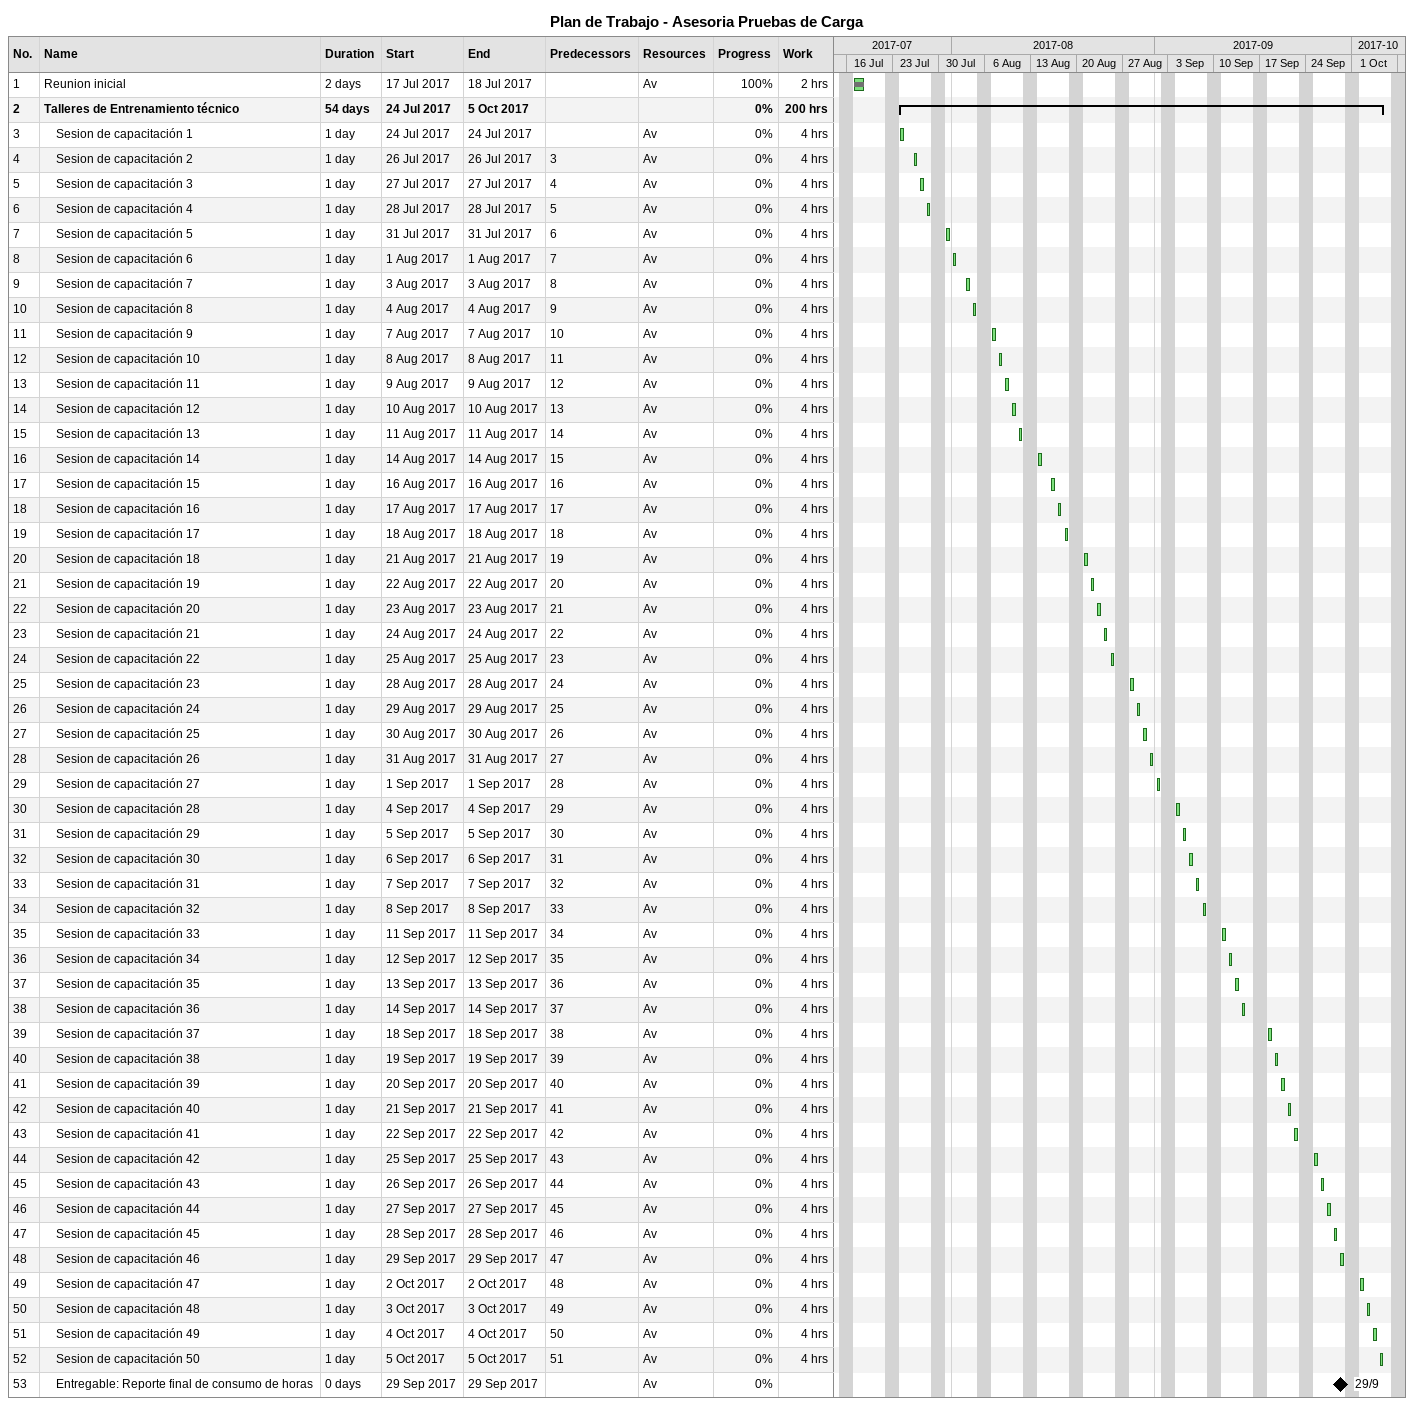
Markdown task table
Plan de Trabajo - Asesoria Pruebas de Carga

| ID | Level | Task | Duration | Start | Finish | Predecessors | Resources | % complete | Work (h) |
|---|---|---|---|---|---|---|---|---|---|
| 1 | 1 | Reunion inicial | 2d | 2017-07-17 | 2017-07-18 |  | Av | 100 | 2 |
| 2 | 1 | **Talleres de Entrenamiento técnico** | 54d | 2017-07-24 | 2017-10-05 |  |  | 0 | 200 |
| 3 | 2 | Sesion de capacitación 1 | 1d | 2017-07-24 | 2017-07-24 |  | Av | 0 | 4 |
| 4 | 2 | Sesion de capacitación 2 | 1d | 2017-07-26 | 2017-07-26 | 3 | Av | 0 | 4 |
| 5 | 2 | Sesion de capacitación 3 | 1d | 2017-07-27 | 2017-07-27 | 4 | Av | 0 | 4 |
| 6 | 2 | Sesion de capacitación 4 | 1d | 2017-07-28 | 2017-07-28 | 5 | Av | 0 | 4 |
| 7 | 2 | Sesion de capacitación 5 | 1d | 2017-07-31 | 2017-07-31 | 6 | Av | 0 | 4 |
| 8 | 2 | Sesion de capacitación 6 | 1d | 2017-08-01 | 2017-08-01 | 7 | Av | 0 | 4 |
| 9 | 2 | Sesion de capacitación 7 | 1d | 2017-08-03 | 2017-08-03 | 8 | Av | 0 | 4 |
| 10 | 2 | Sesion de capacitación 8 | 1d | 2017-08-04 | 2017-08-04 | 9 | Av | 0 | 4 |
| 11 | 2 | Sesion de capacitación 9 | 1d | 2017-08-07 | 2017-08-07 | 10 | Av | 0 | 4 |
| 12 | 2 | Sesion de capacitación 10 | 1d | 2017-08-08 | 2017-08-08 | 11 | Av | 0 | 4 |
| 13 | 2 | Sesion de capacitación 11 | 1d | 2017-08-09 | 2017-08-09 | 12 | Av | 0 | 4 |
| 14 | 2 | Sesion de capacitación 12 | 1d | 2017-08-10 | 2017-08-10 | 13 | Av | 0 | 4 |
| 15 | 2 | Sesion de capacitación 13 | 1d | 2017-08-11 | 2017-08-11 | 14 | Av | 0 | 4 |
| 16 | 2 | Sesion de capacitación 14 | 1d | 2017-08-14 | 2017-08-14 | 15 | Av | 0 | 4 |
| 17 | 2 | Sesion de capacitación 15 | 1d | 2017-08-16 | 2017-08-16 | 16 | Av | 0 | 4 |
| 18 | 2 | Sesion de capacitación 16 | 1d | 2017-08-17 | 2017-08-17 | 17 | Av | 0 | 4 |
| 19 | 2 | Sesion de capacitación 17 | 1d | 2017-08-18 | 2017-08-18 | 18 | Av | 0 | 4 |
| 20 | 2 | Sesion de capacitación 18 | 1d | 2017-08-21 | 2017-08-21 | 19 | Av | 0 | 4 |
| 21 | 2 | Sesion de capacitación 19 | 1d | 2017-08-22 | 2017-08-22 | 20 | Av | 0 | 4 |
| 22 | 2 | Sesion de capacitación 20 | 1d | 2017-08-23 | 2017-08-23 | 21 | Av | 0 | 4 |
| 23 | 2 | Sesion de capacitación 21 | 1d | 2017-08-24 | 2017-08-24 | 22 | Av | 0 | 4 |
| 24 | 2 | Sesion de capacitación 22 | 1d | 2017-08-25 | 2017-08-25 | 23 | Av | 0 | 4 |
| 25 | 2 | Sesion de capacitación 23 | 1d | 2017-08-28 | 2017-08-28 | 24 | Av | 0 | 4 |
| 26 | 2 | Sesion de capacitación 24 | 1d | 2017-08-29 | 2017-08-29 | 25 | Av | 0 | 4 |
| 27 | 2 | Sesion de capacitación 25 | 1d | 2017-08-30 | 2017-08-30 | 26 | Av | 0 | 4 |
| 28 | 2 | Sesion de capacitación 26 | 1d | 2017-08-31 | 2017-08-31 | 27 | Av | 0 | 4 |
| 29 | 2 | Sesion de capacitación 27 | 1d | 2017-09-01 | 2017-09-01 | 28 | Av | 0 | 4 |
| 30 | 2 | Sesion de capacitación 28 | 1d | 2017-09-04 | 2017-09-04 | 29 | Av | 0 | 4 |
| 31 | 2 | Sesion de capacitación 29 | 1d | 2017-09-05 | 2017-09-05 | 30 | Av | 0 | 4 |
| 32 | 2 | Sesion de capacitación 30 | 1d | 2017-09-06 | 2017-09-06 | 31 | Av | 0 | 4 |
| 33 | 2 | Sesion de capacitación 31 | 1d | 2017-09-07 | 2017-09-07 | 32 | Av | 0 | 4 |
| 34 | 2 | Sesion de capacitación 32 | 1d | 2017-09-08 | 2017-09-08 | 33 | Av | 0 | 4 |
| 35 | 2 | Sesion de capacitación 33 | 1d | 2017-09-11 | 2017-09-11 | 34 | Av | 0 | 4 |
| 36 | 2 | Sesion de capacitación 34 | 1d | 2017-09-12 | 2017-09-12 | 35 | Av | 0 | 4 |
| 37 | 2 | Sesion de capacitación 35 | 1d | 2017-09-13 | 2017-09-13 | 36 | Av | 0 | 4 |
| 38 | 2 | Sesion de capacitación 36 | 1d | 2017-09-14 | 2017-09-14 | 37 | Av | 0 | 4 |
| 39 | 2 | Sesion de capacitación 37 | 1d | 2017-09-18 | 2017-09-18 | 38 | Av | 0 | 4 |
| 40 | 2 | Sesion de capacitación 38 | 1d | 2017-09-19 | 2017-09-19 | 39 | Av | 0 | 4 |
| 41 | 2 | Sesion de capacitación 39 | 1d | 2017-09-20 | 2017-09-20 | 40 | Av | 0 | 4 |
| 42 | 2 | Sesion de capacitación 40 | 1d | 2017-09-21 | 2017-09-21 | 41 | Av | 0 | 4 |
| 43 | 2 | Sesion de capacitación 41 | 1d | 2017-09-22 | 2017-09-22 | 42 | Av | 0 | 4 |
| 44 | 2 | Sesion de capacitación 42 | 1d | 2017-09-25 | 2017-09-25 | 43 | Av | 0 | 4 |
| 45 | 2 | Sesion de capacitación 43 | 1d | 2017-09-26 | 2017-09-26 | 44 | Av | 0 | 4 |
| 46 | 2 | Sesion de capacitación 44 | 1d | 2017-09-27 | 2017-09-27 | 45 | Av | 0 | 4 |
| 47 | 2 | Sesion de capacitación 45 | 1d | 2017-09-28 | 2017-09-28 | 46 | Av | 0 | 4 |
| 48 | 2 | Sesion de capacitación 46 | 1d | 2017-09-29 | 2017-09-29 | 47 | Av | 0 | 4 |
| 49 | 2 | Sesion de capacitación 47 | 1d | 2017-10-02 | 2017-10-02 | 48 | Av | 0 | 4 |
| 50 | 2 | Sesion de capacitación 48 | 1d | 2017-10-03 | 2017-10-03 | 49 | Av | 0 | 4 |
| 51 | 2 | Sesion de capacitación 49 | 1d | 2017-10-04 | 2017-10-04 | 50 | Av | 0 | 4 |
| 52 | 2 | Sesion de capacitación 50 | 1d | 2017-10-05 | 2017-10-05 | 51 | Av | 0 | 4 |
| 53 | 2 | Entregable: Reporte final de consumo de horas | 0d | 2017-09-29 | 2017-09-29 |  | Av | 0 |  |
